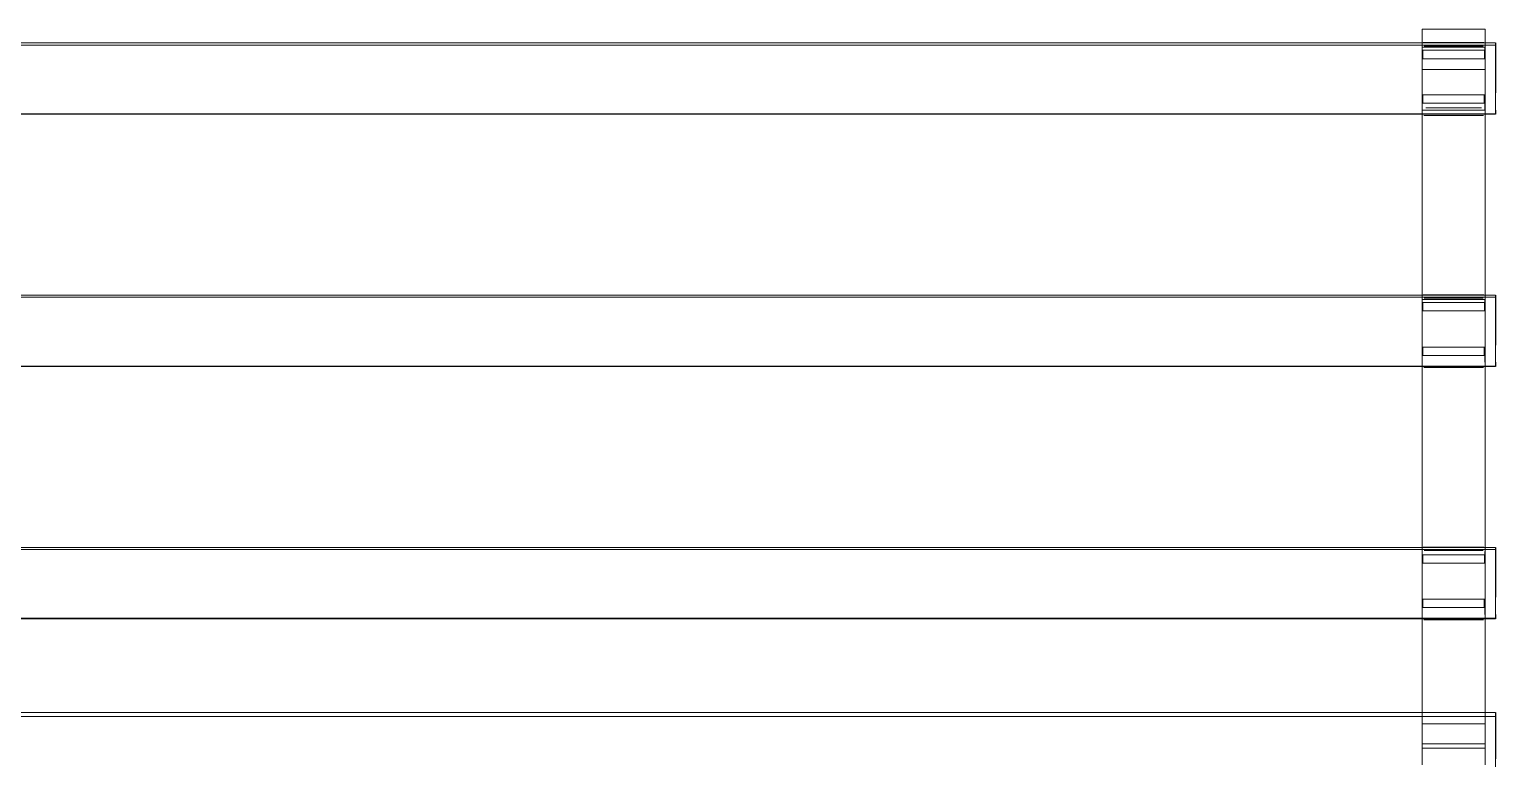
# Model space of a CAD drawing. Header units: millimetres. Extents: x -217779 to 263180, y 55413 to 130161.
# Drawn here: x -208516 to -207818, y 116725 to 117072 of the extents above; entities that cross this region are included whole.
import ezdxf

# ---------------------------------------------------------------- set-up
doc = ezdxf.new("R2010")
doc.units = ezdxf.units.MM
doc.layers.add('ТХ_пищеблок', color=30, linetype='Continuous', lineweight=20)
doc.layers.add('ТХ_привязка ТХ', color=7, linetype='Continuous', true_color=0x163d5c)

# ---------------------------------------------------------------- blocks, each defined once
blk = doc.blocks.new('A$C19c1ccfc')
at = {"layer": 'ТХ_пищеблок', "color": 230, "extrusion": (-1, 2.44929e-16, 3.40358e-28)}
for p, q in [((-1869.21, -13629.18, -147.22), (-1869.21, -13279.18, -147.22)), ((-1869.21, -13279.18, -147.22), (-1869.21, -13279.18, -182.5)), ((-1869.21, -13298.35, -203.42), (-1869.21, -13609.6, -230.66)), ((-1869.21, -13619.18, -241.12), (-1869.21, -13619.18, -250.22)), ((-1869.21, -13621.18, -252.22), (-1869.21, -13629.18, -252.22))]:
    blk.add_line(p, q, dxfattribs=at)
at = {"layer": 'ТХ_пищеблок', "color": 230}
for p, q in [((-1869.21, -13629.18, -147.22), (-1869.21, -13279.18, -147.22)), ((-1869.21, -13279.18, -182.5), (-1839.21, -13279.18, -182.5)), ((-1869.21, -13279.18, -917.22), (-1869.21, -13285.65, -917.22)), ((-1839.21, -13279.18, -917.22), (-1869.21, -13279.18, -917.22)), ((-1839.21, -13279.18, -147.22), (-1839.21, -13629.18, -147.22)), ((-1839.21, -13285.65, -917.22), (-1839.21, -13279.18, -917.22)), ((-3334.21, -13285.65, -917.22), (-1834.21, -13285.65, -917.22)), ((-3334.21, -13285.67, -143.47), (-1834.21, -13285.67, -143.47)), ((-3334.21, -13286.66, -143.6), (-1834.21, -13286.66, -143.6)), ((-3300.27, -13285.67, -917.22), (-1868.15, -13285.67, -917.22)), ((-1868.65, -13285.48, -143.19), (-1839.76, -13285.48, -143.19)), ((-1834.21, -13319.58, -917.22), (-1834.21, -13285.65, -917.22)), ((-1869.13, -13287.65, -145.72), (-1839.28, -13287.65, -145.72)), ((-1869.13, -13287.65, -145.72), (-1869.13, -13293.18, -145.72)), ((-1869.13, -13287.65, -145.72), (-1839.28, -13287.65, -145.72)), ((-1869.13, -13287.65, -145.72), (-1869.13, -13293.18, -145.72)), ((-1869.13, -13293.18, -145.72), (-1839.28, -13293.18, -145.72)), ((-1868.9, -13289.13, -144.22), (-1839.51, -13289.13, -144.22)), ((-1868.9, -13293.18, -144.22), (-1868.9, -13289.13, -144.22)), ((-1868.26, -13287.15, -141.97), (-1840.16, -13287.15, -141.97)), ((-1839.51, -13289.13, -144.22), (-1839.51, -13293.18, -144.22)), ((-1839.28, -13293.18, -145.72), (-1839.28, -13287.65, -145.72)), ((-1839.28, -13293.18, -145.72), (-1839.28, -13287.65, -145.72)), ((-1834.21, -13287.65, -144.72), (-1834.21, -13291.68, -144.72)), ((-1869.21, -13298.35, -203.42), (-1839.21, -13298.35, -203.42)), ((-1869.13, -13310.36, -145.72), (-1839.28, -13310.36, -145.72)), ((-1869.13, -13310.36, -145.72), (-1869.13, -13317.58, -145.72)), ((-1869.13, -13310.36, -145.72), (-1869.13, -13317.58, -145.72)), ((-1868.82, -13314.31, -143.82), (-1868.82, -13310.36, -143.82)), ((-1868.82, -13314.31, -143.82), (-1839.6, -13314.31, -143.82)), ((-1839.6, -13310.36, -143.82), (-1839.6, -13314.31, -143.82)), ((-1839.28, -13317.58, -145.72), (-1839.28, -13310.36, -145.72)), ((-1839.28, -13317.58, -145.72), (-1839.28, -13310.36, -145.72)), ((-1834.21, -13313.16, -144.72), (-1834.21, -13317.58, -144.72)), ((-3334.21, -13319.36, -142.81), (-1834.21, -13319.36, -142.81)), ((-3334.21, -13319.58, -917.22), (-1834.21, -13319.58, -917.22)), ((-1869.21, -13319.58, -917.22), (-1869.21, -13405.65, -917.22)), ((-1869.13, -13317.58, -145.72), (-1839.28, -13317.58, -145.72)), ((-1869.13, -13317.58, -145.72), (-1839.28, -13317.58, -145.72)), ((-1868.38, -13320.1, -142.31), (-1840.04, -13320.1, -142.31)), ((-1867.45, -13316.53, -140.18), (-1840.96, -13316.53, -140.18)), ((-1839.21, -13405.65, -917.22), (-1839.21, -13319.58, -917.22)), ((-3334.21, -13405.65, -917.22), (-1834.21, -13405.65, -917.22)), ((-3334.21, -13405.67, -143.47), (-1834.21, -13405.67, -143.47)), ((-3334.21, -13406.66, -143.6), (-1834.21, -13406.66, -143.6)), ((-3300.27, -13405.67, -917.22), (-1868.15, -13405.67, -917.22)), ((-1869.13, -13407.65, -145.72), (-1839.28, -13407.65, -145.72)), ((-1869.13, -13407.65, -145.72), (-1869.13, -13413.18, -145.72)), ((-1869.13, -13407.65, -145.72), (-1839.28, -13407.65, -145.72)), ((-1869.13, -13407.65, -145.72), (-1869.13, -13413.18, -145.72)), ((-1868.9, -13409.13, -144.22), (-1839.51, -13409.13, -144.22)), ((-1868.9, -13413.18, -144.22), (-1868.9, -13409.13, -144.22)), ((-1868.65, -13405.48, -143.19), (-1839.76, -13405.48, -143.19)), ((-1868.26, -13407.15, -141.97), (-1840.16, -13407.15, -141.97)), ((-1839.51, -13409.13, -144.22), (-1839.51, -13413.18, -144.22)), ((-1839.28, -13413.18, -145.72), (-1839.28, -13407.65, -145.72)), ((-1839.28, -13413.18, -145.72), (-1839.28, -13407.65, -145.72)), ((-1834.21, -13405.65, -917.22), (-1834.21, -13439.58, -917.22)), ((-1834.21, -13407.65, -144.72), (-1834.21, -13411.68, -144.72)), ((-1869.13, -13413.18, -145.72), (-1839.28, -13413.18, -145.72)), ((-1869.13, -13430.36, -145.72), (-1839.28, -13430.36, -145.72)), ((-1869.13, -13430.36, -145.72), (-1869.13, -13437.58, -145.72)), ((-1869.13, -13430.36, -145.72), (-1869.13, -13437.58, -145.72)), ((-1868.82, -13434.31, -143.82), (-1868.82, -13430.36, -143.82)), ((-1839.6, -13430.36, -143.82), (-1839.6, -13434.31, -143.82)), ((-1839.28, -13437.58, -145.72), (-1839.28, -13430.36, -145.72)), ((-1839.28, -13437.58, -145.72), (-1839.28, -13430.36, -145.72)), ((-1834.21, -13433.16, -144.72), (-1834.21, -13437.58, -144.72)), ((-3334.21, -13439.36, -142.81), (-1834.21, -13439.36, -142.81)), ((-3334.21, -13439.58, -917.22), (-1834.21, -13439.58, -917.22)), ((-1869.21, -13439.58, -917.22), (-1869.21, -13525.65, -917.22)), ((-1868.82, -13434.31, -143.82), (-1839.6, -13434.31, -143.82)), ((-1868.38, -13440.1, -142.31), (-1840.04, -13440.1, -142.31)), ((-1839.21, -13525.65, -917.22), (-1839.21, -13439.58, -917.22)), ((-3334.21, -13525.65, -917.22), (-1834.21, -13525.65, -917.22)), ((-3334.21, -13525.67, -143.47), (-1834.21, -13525.67, -143.47)), ((-3334.21, -13526.66, -143.6), (-1834.21, -13526.66, -143.6)), ((-3300.27, -13525.67, -917.22), (-1868.15, -13525.67, -917.22)), ((-1869.13, -13527.65, -145.72), (-1869.13, -13533.18, -145.72)), ((-1869.13, -13527.65, -145.72), (-1869.13, -13533.18, -145.72)), ((-1868.9, -13529.13, -144.22), (-1839.51, -13529.13, -144.22)), ((-1868.9, -13533.18, -144.22), (-1868.9, -13529.13, -144.22)), ((-1868.65, -13525.48, -143.19), (-1839.76, -13525.48, -143.19)), ((-1868.26, -13527.15, -141.97), (-1840.16, -13527.15, -141.97)), ((-1839.51, -13529.13, -144.22), (-1839.51, -13533.18, -144.22)), ((-1839.28, -13533.18, -145.72), (-1839.28, -13527.65, -145.72)), ((-1839.28, -13533.18, -145.72), (-1839.28, -13527.65, -145.72)), ((-1834.21, -13525.65, -917.22), (-1834.21, -13559.58, -917.22)), ((-1834.21, -13527.65, -144.72), (-1834.21, -13531.68, -144.72)), ((-1869.13, -13533.18, -145.72), (-1839.28, -13533.18, -145.72)), ((-1869.13, -13550.36, -145.72), (-1839.28, -13550.36, -145.72)), ((-1869.13, -13550.36, -145.72), (-1869.13, -13557.58, -145.72)), ((-1869.13, -13550.36, -145.72), (-1869.13, -13557.58, -145.72)), ((-1868.82, -13554.31, -143.82), (-1868.82, -13550.36, -143.82)), ((-1839.6, -13550.36, -143.82), (-1839.6, -13554.31, -143.82)), ((-1839.28, -13557.58, -145.72), (-1839.28, -13550.36, -145.72)), ((-1839.28, -13557.58, -145.72), (-1839.28, -13550.36, -145.72)), ((-1868.82, -13554.31, -143.82), (-1839.6, -13554.31, -143.82)), ((-1834.21, -13553.16, -144.72), (-1834.21, -13557.58, -144.72)), ((-3334.21, -13559.36, -142.81), (-1834.21, -13559.36, -142.81)), ((-3334.21, -13559.58, -917.22), (-1834.21, -13559.58, -917.22)), ((-1869.21, -13559.58, -917.22), (-1869.21, -13604.18, -917.22)), ((-1868.38, -13560.1, -142.31), (-1840.04, -13560.1, -142.31)), ((-1839.21, -13604.18, -917.22), (-1839.21, -13559.58, -917.22)), ((-3334.21, -13604.18, -917.22), (-1834.21, -13604.18, -917.22)), ((-1834.21, -13604.18, -69.22), (-3334.21, -13604.18, -69.22)), ((-1834.21, -13604.18, -105.22), (-3334.21, -13604.18, -105.22)), ((-1834.21, -13606.18, -107.22), (-3334.21, -13606.18, -107.22)), ((-1834.21, -13606.18, -106.22), (-3334.21, -13606.18, -106.22)), ((-1834.21, -13606.18, -106.22), (-3334.21, -13606.18, -106.22)), ((-1834.21, -13604.18, -917.22), (-1834.21, -14309.18, -917.22)), ((-1834.21, -13611.18, -106.22), (-1834.21, -13606.18, -106.22)), ((-1869.21, -13609.6, -230.66), (-1839.21, -13609.6, -230.66)), ((-1869.21, -13619.18, -250.22), (-1839.21, -13619.18, -250.22)), ((-1869.21, -13619.18, -241.12), (-1839.21, -13619.18, -241.12)), ((-1869.21, -13621.18, -252.22), (-1839.21, -13621.18, -252.22))]:
    blk.add_line(p, q, dxfattribs=at)
at = {"layer": 'ТХ_пищеблок', "color": 230, "extrusion": (2.44929e-16, 1, 0)}
for p, q in [((-1869.21, -13279.18, -182.5), (-1839.21, -13279.18, -182.5)), ((-1869.21, -13279.18, -147.22), (-1869.21, -13279.18, -182.5)), ((-1839.21, -13279.18, -182.5), (-1839.21, -13279.18, -147.22)), ((-1869.13, -13293.18, -145.72), (-1839.28, -13293.18, -145.72)), ((-1868.9, -13293.18, -144.22), (-1839.51, -13293.18, -144.22)), ((-1834.21, -13313.16, -145.72), (-1834.21, -13313.16, -144.72)), ((-1869.13, -13413.18, -145.72), (-1839.28, -13413.18, -145.72)), ((-1868.9, -13413.18, -144.22), (-1839.51, -13413.18, -144.22)), ((-1834.21, -13433.16, -145.72), (-1834.21, -13433.16, -144.72)), ((-1869.13, -13533.18, -145.72), (-1839.28, -13533.18, -145.72)), ((-1868.9, -13533.18, -144.22), (-1839.51, -13533.18, -144.22)), ((-1834.21, -13553.16, -145.72), (-1834.21, -13553.16, -144.72))]:
    blk.add_line(p, q, dxfattribs=at)
at = {"layer": 'ТХ_пищеблок', "color": 230, "extrusion": (1, -2.44929e-16, -7.99494e-29)}
for p, q in [((-1839.21, -13279.18, -147.22), (-1839.21, -13629.18, -147.22)), ((-1839.21, -13279.18, -182.5), (-1839.21, -13279.18, -147.22)), ((-1839.21, -13609.6, -230.66), (-1839.21, -13298.35, -203.42)), ((-1839.21, -13619.18, -250.22), (-1839.21, -13619.18, -241.12)), ((-1839.21, -13629.18, -252.22), (-1839.21, -13621.18, -252.22))]:
    blk.add_line(p, q, dxfattribs=at)
at = {"layer": 'ТХ_пищеблок', "color": 230, "extrusion": (2.42891e-16, 0.991677, 0.128754)}
for p, q in [((-3334.21, -13285.67, -143.47), (-1834.21, -13285.67, -143.47)), ((-1834.21, -13285.67, -143.47), (-1834.21, -13287.78, -127.24)), ((-3334.21, -13405.67, -143.47), (-1834.21, -13405.67, -143.47)), ((-1834.21, -13405.67, -143.47), (-1834.21, -13407.78, -127.24)), ((-3334.21, -13525.67, -143.47), (-1834.21, -13525.67, -143.47)), ((-1834.21, -13525.67, -143.47), (-1834.21, -13527.78, -127.24))]:
    blk.add_line(p, q, dxfattribs=at)
at = {"layer": 'ТХ_пищеблок', "color": 230, "extrusion": (-2.42891e-16, -0.991677, -0.128754)}
for p, q in [((-3334.21, -13286.66, -143.6), (-1834.21, -13286.66, -143.6)), ((-1834.21, -13288.77, -127.37), (-1834.21, -13286.66, -143.6)), ((-3334.21, -13406.66, -143.6), (-1834.21, -13406.66, -143.6)), ((-1834.21, -13408.77, -127.37), (-1834.21, -13406.66, -143.6)), ((-3334.21, -13526.66, -143.6), (-1834.21, -13526.66, -143.6)), ((-1834.21, -13528.77, -127.37), (-1834.21, -13526.66, -143.6))]:
    blk.add_line(p, q, dxfattribs=at)
at = {"layer": 'ТХ_пищеблок', "color": 230, "extrusion": (-2.42893e-16, -0.991687, -0.128676)}
for p, q in [((-1868.65, -13285.48, -143.19), (-1839.76, -13285.48, -143.19)), ((-1868.65, -13405.48, -143.19), (-1839.76, -13405.48, -143.19)), ((-1868.65, -13525.48, -143.19), (-1839.76, -13525.48, -143.19))]:
    blk.add_line(p, q, dxfattribs=at)
at = {"layer": 'ТХ_пищеблок', "color": 230, "extrusion": (1, -2.44929e-16, 9.51101e-27)}
for p, q in [((-1834.21, -13285.67, -143.47), (-1834.21, -13287.78, -127.24)), ((-1834.21, -13288.77, -127.37), (-1834.21, -13286.66, -143.6)), ((-1834.21, -13291.68, -145.72), (-1834.21, -13287.65, -145.72)), ((-1834.21, -13287.65, -144.72), (-1834.21, -13291.68, -144.72)), ((-1834.21, -13291.68, -144.72), (-1834.21, -13291.68, -145.72)), ((-1834.21, -13318.47, -143.27), (-1834.21, -13308.52, -123.92)), ((-1834.21, -13309.41, -123.46), (-1834.21, -13319.36, -142.81)), ((-1834.21, -13313.16, -144.72), (-1834.21, -13317.58, -144.72)), ((-1834.21, -13313.16, -145.72), (-1834.21, -13313.16, -144.72)), ((-1834.21, -13317.58, -145.72), (-1834.21, -13313.16, -145.72))]:
    blk.add_line(p, q, dxfattribs=at)
at = {"layer": 'ТХ_пищеблок', "color": 230, "extrusion": (0, 0, -1)}
for p, q in [((-1868.9, -13293.18, -144.22), (-1868.9, -13289.13, -144.22)), ((-1868.9, -13289.13, -144.22), (-1839.51, -13289.13, -144.22)), ((-1868.9, -13293.18, -144.22), (-1839.51, -13293.18, -144.22)), ((-1839.51, -13289.13, -144.22), (-1839.51, -13293.18, -144.22)), ((-1834.21, -13291.68, -145.72), (-1834.21, -13287.65, -145.72)), ((-1868.82, -13314.31, -143.82), (-1868.82, -13310.36, -143.82)), ((-1868.82, -13310.36, -143.82), (-1839.6, -13310.36, -143.82)), ((-1868.82, -13314.31, -143.82), (-1839.6, -13314.31, -143.82)), ((-1839.6, -13310.36, -143.82), (-1839.6, -13314.31, -143.82)), ((-1868.9, -13413.18, -144.22), (-1868.9, -13409.13, -144.22)), ((-1868.9, -13409.13, -144.22), (-1839.51, -13409.13, -144.22)), ((-1839.51, -13409.13, -144.22), (-1839.51, -13413.18, -144.22)), ((-1834.21, -13411.68, -145.72), (-1834.21, -13407.65, -145.72)), ((-1868.9, -13413.18, -144.22), (-1839.51, -13413.18, -144.22)), ((-1868.82, -13434.31, -143.82), (-1868.82, -13430.36, -143.82)), ((-1868.82, -13430.36, -143.82), (-1839.6, -13430.36, -143.82)), ((-1839.6, -13430.36, -143.82), (-1839.6, -13434.31, -143.82)), ((-1868.82, -13434.31, -143.82), (-1839.6, -13434.31, -143.82)), ((-1868.9, -13533.18, -144.22), (-1868.9, -13529.13, -144.22)), ((-1868.9, -13529.13, -144.22), (-1839.51, -13529.13, -144.22)), ((-1839.51, -13529.13, -144.22), (-1839.51, -13533.18, -144.22)), ((-1834.21, -13531.68, -145.72), (-1834.21, -13527.65, -145.72)), ((-1868.9, -13533.18, -144.22), (-1839.51, -13533.18, -144.22)), ((-1868.82, -13554.31, -143.82), (-1868.82, -13550.36, -143.82)), ((-1868.82, -13550.36, -143.82), (-1839.6, -13550.36, -143.82)), ((-1839.6, -13550.36, -143.82), (-1839.6, -13554.31, -143.82)), ((-1868.82, -13554.31, -143.82), (-1839.6, -13554.31, -143.82)), ((-1834.21, -13606.18, -107.22), (-3334.21, -13606.18, -107.22)), ((-1834.21, -13605.18, -105.22), (-1834.21, -13659.77, -105.22)), ((-1834.21, -13606.18, -107.22), (-1834.21, -13611.18, -107.22))]:
    blk.add_line(p, q, dxfattribs=at)
at = {"layer": 'ТХ_пищеблок', "color": 230, "extrusion": (2.42898e-16, 0.991708, 0.128509)}
for p, q in [((-1868.26, -13287.15, -141.97), (-1840.16, -13287.15, -141.97)), ((-1868.26, -13407.15, -141.97), (-1840.16, -13407.15, -141.97)), ((-1868.26, -13527.15, -141.97), (-1840.16, -13527.15, -141.97))]:
    blk.add_line(p, q, dxfattribs=at)
at = {"layer": 'ТХ_пищеблок', "color": 230, "extrusion": (-2.44929e-16, -1, 0)}
for p, q in [((-1834.21, -13291.68, -144.72), (-1834.21, -13291.68, -145.72)), ((-1869.13, -13310.36, -145.72), (-1839.28, -13310.36, -145.72)), ((-1868.82, -13310.36, -143.82), (-1839.6, -13310.36, -143.82)), ((-1834.21, -13411.68, -144.72), (-1834.21, -13411.68, -145.72)), ((-1869.13, -13430.36, -145.72), (-1839.28, -13430.36, -145.72)), ((-1868.82, -13430.36, -143.82), (-1839.6, -13430.36, -143.82)), ((-1834.21, -13531.68, -144.72), (-1834.21, -13531.68, -145.72)), ((-1869.13, -13550.36, -145.72), (-1839.28, -13550.36, -145.72)), ((-1868.82, -13550.36, -143.82), (-1839.6, -13550.36, -143.82)), ((-1834.21, -13611.18, -107.22), (-1834.21, -13611.18, -106.22))]:
    blk.add_line(p, q, dxfattribs=at)
at = {"layer": 'ТХ_пищеблок', "color": 230, "extrusion": (2.1347e-17, 0.087156, -0.996195)}
for p, q in [((-1869.21, -13298.35, -203.42), (-1869.21, -13609.6, -230.66)), ((-1869.21, -13298.35, -203.42), (-1839.21, -13298.35, -203.42)), ((-1839.21, -13609.6, -230.66), (-1839.21, -13298.35, -203.42)), ((-1869.21, -13609.6, -230.66), (-1839.21, -13609.6, -230.66))]:
    blk.add_line(p, q, dxfattribs=at)
at = {"layer": 'ТХ_пищеблок', "color": 230, "extrusion": (2.17808e-16, 0.889269, -0.457385)}
for p, q in [((-1834.21, -13318.47, -143.27), (-1834.21, -13308.52, -123.92)), ((-1834.21, -13438.47, -143.27), (-1834.21, -13428.52, -123.92)), ((-1834.21, -13558.47, -143.27), (-1834.21, -13548.52, -123.92))]:
    blk.add_line(p, q, dxfattribs=at)
at = {"layer": 'ТХ_пищеблок', "color": 230, "extrusion": (-2.17808e-16, -0.889269, 0.457385)}
for p, q in [((-1834.21, -13309.41, -123.46), (-1834.21, -13319.36, -142.81)), ((-3334.21, -13319.36, -142.81), (-1834.21, -13319.36, -142.81)), ((-1834.21, -13429.41, -123.46), (-1834.21, -13439.36, -142.81)), ((-3334.21, -13439.36, -142.81), (-1834.21, -13439.36, -142.81)), ((-1834.21, -13549.41, -123.46), (-1834.21, -13559.36, -142.81)), ((-3334.21, -13559.36, -142.81), (-1834.21, -13559.36, -142.81))]:
    blk.add_line(p, q, dxfattribs=at)
at = {"layer": 'ТХ_пищеблок', "color": 230, "extrusion": (-2.51863e-29, -1.02831e-13, -1)}
for p, q in [((-1834.21, -13317.58, -145.72), (-1834.21, -13313.16, -145.72)), ((-1834.21, -13437.58, -145.72), (-1834.21, -13433.16, -145.72)), ((-1834.21, -13557.58, -145.72), (-1834.21, -13553.16, -145.72))]:
    blk.add_line(p, q, dxfattribs=at)
at = {"layer": 'ТХ_пищеблок', "color": 230, "extrusion": (2.21972e-16, 0.906268, -0.422705)}
for p, q in [((-1868.38, -13320.1, -142.31), (-1840.04, -13320.1, -142.31)), ((-1868.38, -13440.1, -142.31), (-1840.04, -13440.1, -142.31)), ((-1868.38, -13560.1, -142.31), (-1840.04, -13560.1, -142.31))]:
    blk.add_line(p, q, dxfattribs=at)
at = {"layer": 'ТХ_пищеблок', "color": 230, "extrusion": (-2.17766e-16, -0.889097, 0.457719)}
blk.add_line((-1867.45, -13316.53, -140.18), (-1840.96, -13316.53, -140.18), dxfattribs=at)
at = {"layer": 'ТХ_пищеблок', "color": 230, "extrusion": (1, -2.44929e-16, 8.92676e-27)}
for p, q in [((-1834.21, -13405.67, -143.47), (-1834.21, -13407.78, -127.24)), ((-1834.21, -13408.77, -127.37), (-1834.21, -13406.66, -143.6)), ((-1834.21, -13411.68, -145.72), (-1834.21, -13407.65, -145.72)), ((-1834.21, -13407.65, -144.72), (-1834.21, -13411.68, -144.72)), ((-1834.21, -13411.68, -144.72), (-1834.21, -13411.68, -145.72)), ((-1834.21, -13438.47, -143.27), (-1834.21, -13428.52, -123.92)), ((-1834.21, -13429.41, -123.46), (-1834.21, -13439.36, -142.81)), ((-1834.21, -13433.16, -144.72), (-1834.21, -13437.58, -144.72)), ((-1834.21, -13433.16, -145.72), (-1834.21, -13433.16, -144.72)), ((-1834.21, -13437.58, -145.72), (-1834.21, -13433.16, -145.72))]:
    blk.add_line(p, q, dxfattribs=at)
at = {"layer": 'ТХ_пищеблок', "color": 230, "extrusion": (1, -2.44929e-16, 9.04197e-27)}
for p, q in [((-1834.21, -13525.67, -143.47), (-1834.21, -13527.78, -127.24)), ((-1834.21, -13528.77, -127.37), (-1834.21, -13526.66, -143.6)), ((-1834.21, -13531.68, -145.72), (-1834.21, -13527.65, -145.72)), ((-1834.21, -13527.65, -144.72), (-1834.21, -13531.68, -144.72)), ((-1834.21, -13531.68, -144.72), (-1834.21, -13531.68, -145.72)), ((-1834.21, -13558.47, -143.27), (-1834.21, -13548.52, -123.92)), ((-1834.21, -13549.41, -123.46), (-1834.21, -13559.36, -142.81)), ((-1834.21, -13553.16, -144.72), (-1834.21, -13557.58, -144.72)), ((-1834.21, -13553.16, -145.72), (-1834.21, -13553.16, -144.72)), ((-1834.21, -13557.58, -145.72), (-1834.21, -13553.16, -145.72))]:
    blk.add_line(p, q, dxfattribs=at)
at = {"layer": 'ТХ_пищеблок', "color": 230, "extrusion": (2.44929e-16, 1, -1.57898e-15)}
for p, q in [((-1834.21, -13604.18, -105.22), (-3334.21, -13604.18, -105.22)), ((-1834.21, -13604.18, -69.22), (-3334.21, -13604.18, -69.22)), ((-1834.21, -13604.18, -69.22), (-1834.21, -13604.18, -105.22))]:
    blk.add_line(p, q, dxfattribs=at)
at = {"layer": 'ТХ_пищеблок', "color": 230, "extrusion": (1, -2.44929e-16, 0)}
for p, q in [((-1834.21, -13604.18, -69.22), (-1834.21, -13604.18, -105.22)), ((-1834.21, -13605.18, -105.22), (-1834.21, -13659.77, -105.22)), ((-1834.21, -13606.18, -107.22), (-1834.21, -13611.18, -107.22)), ((-1834.21, -13611.18, -106.22), (-1834.21, -13606.18, -106.22)), ((-1834.21, -13611.18, -107.22), (-1834.21, -13611.18, -106.22))]:
    blk.add_line(p, q, dxfattribs=at)
at = {"layer": 'ТХ_пищеблок', "color": 230, "extrusion": (2.44929e-16, 1, 1.248e-14)}
for p, q in [((-1869.21, -13619.18, -250.22), (-1839.21, -13619.18, -250.22)), ((-1869.21, -13619.18, -241.12), (-1869.21, -13619.18, -250.22)), ((-1869.21, -13619.18, -241.12), (-1839.21, -13619.18, -241.12)), ((-1839.21, -13619.18, -250.22), (-1839.21, -13619.18, -241.12))]:
    blk.add_line(p, q, dxfattribs=at)
at = {"layer": 'ТХ_пищеблок', "color": 230, "extrusion": (1.39226e-29, 5.68434e-14, -1)}
for p, q in [((-1869.21, -13621.18, -252.22), (-1869.21, -13629.18, -252.22)), ((-1869.21, -13621.18, -252.22), (-1839.21, -13621.18, -252.22)), ((-1839.21, -13629.18, -252.22), (-1839.21, -13621.18, -252.22))]:
    blk.add_line(p, q, dxfattribs=at)

msp = doc.modelspace()

# ---------------------------------------------------------------- linework, layer by layer
at = {"layer": 'ТХ_пищеблок', "color": 230, "extrusion": (-1, 2.44929e-16, 0)}
for centre, radius, start, end in [((-117050.5, -182.5, 207853.12), 21, 180, 265), ((-117050.5, -182.5, 207853.12), 21, 180, 265), ((-117063.03, -143.72, 207818.12), 2, 172.60241, 270), ((-117051.5, -128.72, 207818.12), 11.5, 27.21848, 172.60241), ((-117033.1, -143.72, 207818.12), 2, 270, 27.21848), ((-116943.03, -143.72, 207818.12), 2, 172.60241, 270), ((-116931.5, -128.72, 207818.12), 11.5, 27.21848, 172.60241), ((-116913.1, -143.72, 207818.12), 2, 270, 27.21848), ((-116823.03, -143.72, 207818.12), 2, 172.60241, 270), ((-116811.5, -128.72, 207818.12), 11.5, 27.21848, 172.60241), ((-116793.1, -143.72, 207818.12), 2, 270, 27.21848), ((-116744.5, -105.23, 207818.12), 0.998, 179.88529, 270), ((-116742, -241.12, 207853.12), 10.5, 0, 85), ((-116742, -241.12, 207823.12), 10.5, 0, 85), ((-116729.5, -250.22, 207853.12), 2, 180, 270), ((-116729.5, -250.22, 207853.12), 2, 180, 270)]:
    msp.add_arc(centre, radius, start, end, dxfattribs=at)
at = {"layer": 'ТХ_пищеблок', "color": 230, "extrusion": (2.44929e-16, 1, 0)}
for centre, start, end in [((207838.12, -147.22, 117071.5), 0, 180), ((207838.12, -147.22, 117071.5), 0, 180), ((207838.12, -147.22, 117057.51), 5.73917, 11.53696), ((207838.12, -147.22, 117057.51), 5.73917, 11.53696), ((207838.12, -147.22, 117057.51), 168.46304, 174.26083), ((207838.12, -147.22, 117057.51), 168.46304, 174.26083), ((207838.12, -147.22, 116937.51), 5.73917, 11.53696), ((207838.12, -147.22, 116937.51), 5.73917, 11.53696), ((207838.12, -147.22, 116937.51), 168.46304, 174.26083), ((207838.12, -147.22, 116937.51), 168.46304, 174.26083), ((207838.12, -147.22, 116817.51), 5.73917, 11.53696), ((207838.12, -147.22, 116817.51), 5.73917, 11.53696), ((207838.12, -147.22, 116817.51), 168.46304, 174.26083), ((207838.12, -147.22, 116817.51), 168.46304, 174.26083)]:
    msp.add_arc(centre, 15, start, end, dxfattribs=at)
at = {"layer": 'ТХ_пищеблок', "color": 230, "extrusion": (1, -2.44929e-16, 0)}
for centre, radius, start, end in [((117050.5, -182.5, -207823.12), 21, 275, 0), ((117050.5, -182.5, -207823.12), 21, 275, 0), ((117063.03, -143.72, -207818.12), 2, 270, 7.39759), ((117063.03, -143.72, -207818.12), 1, 270, 7.39759), ((117063.03, -143.72, -207818.12), 1, 270, 7.39759), ((117051.5, -128.72, -207818.12), 11.5, 7.39759, 152.78152), ((117051.5, -128.72, -207818.12), 10.5, 7.39759, 152.78152), ((117051.5, -128.72, -207818.12), 10.5, 7.39759, 152.78152), ((117033.1, -143.72, -207818.12), 1, 152.78152, 270), ((117033.1, -143.72, -207818.12), 1, 152.78152, 270), ((117033.1, -143.72, -207818.12), 2, 152.78152, 270), ((116943.03, -143.72, -207818.12), 2, 270, 7.39759), ((116943.03, -143.72, -207818.12), 1, 270, 7.39759), ((116943.03, -143.72, -207818.12), 1, 270, 7.39759), ((116931.5, -128.72, -207818.12), 11.5, 7.39759, 152.78152), ((116931.5, -128.72, -207818.12), 10.5, 7.39759, 152.78152), ((116931.5, -128.72, -207818.12), 10.5, 7.39759, 152.78152), ((116913.1, -143.72, -207818.12), 1, 152.78152, 270), ((116913.1, -143.72, -207818.12), 1, 152.78152, 270), ((116913.1, -143.72, -207818.12), 2, 152.78152, 270), ((116823.03, -143.72, -207818.12), 2, 270, 7.39759), ((116823.03, -143.72, -207818.12), 1, 270, 7.39759), ((116823.03, -143.72, -207818.12), 1, 270, 7.39759), ((116811.5, -128.72, -207818.12), 11.5, 7.39759, 152.78152), ((116811.5, -128.72, -207818.12), 10.5, 7.39759, 152.78152), ((116811.5, -128.72, -207818.12), 10.5, 7.39759, 152.78152), ((116793.1, -143.72, -207818.12), 1, 152.78152, 270), ((116793.1, -143.72, -207818.12), 1, 152.78152, 270), ((116793.1, -143.72, -207818.12), 2, 152.78152, 270), ((116724.5, -69.22, -207818.12), 22, 360, 90), ((116744.5, -105.22, -207818.12), 2, 270, 0), ((116724.5, -69.22, -207818.12), 22, 360, 90), ((116744.5, -105.22, -207818.12), 2, 270, 0), ((116744.5, -105.23, -207818.12), 0.998, 270, 0.11471), ((116742, -241.12, -207853.12), 10.5, 95, 180), ((116742, -241.12, -207823.12), 10.5, 95, 180), ((116729.5, -250.22, -207823.12), 2, 270, 0), ((116729.5, -250.22, -207823.12), 2, 270, 0)]:
    msp.add_arc(centre, radius, start, end, dxfattribs=at)
at = {"layer": 'ТХ_пищеблок', "color": 230, "extrusion": (-2.44929e-16, -1, 0)}
for centre, start, end in [((-207838.12, -147.22, -117040.32), 166.8991, 174.26083), ((-207838.12, -147.22, -117040.32), 166.8991, 174.26083), ((-207838.12, -147.22, -117040.32), 5.73917, 13.1009), ((-207838.12, -147.22, -117040.32), 5.73917, 13.1009), ((-207838.12, -147.22, -116920.32), 166.8991, 174.26083), ((-207838.12, -147.22, -116920.32), 166.8991, 174.26083), ((-207838.12, -147.22, -116920.32), 5.73917, 13.1009), ((-207838.12, -147.22, -116920.32), 5.73917, 13.1009), ((-207838.12, -147.22, -116800.32), 166.8991, 174.26083), ((-207838.12, -147.22, -116800.32), 166.8991, 174.26083), ((-207838.12, -147.22, -116800.32), 5.73917, 13.1009), ((-207838.12, -147.22, -116800.32), 5.73917, 13.1009)]:
    msp.add_arc(centre, 15, start, end, dxfattribs=at)

# ---------------------------------------------------------------- block references
at = {"layer": 'ТХ_привязка ТХ', "color": 1, "ltscale": 100}
msp.add_blockref('A$C19c1ccfc', (-205983.92, 130350.68), dxfattribs=at)

doc.saveas('drawing.dxf')
